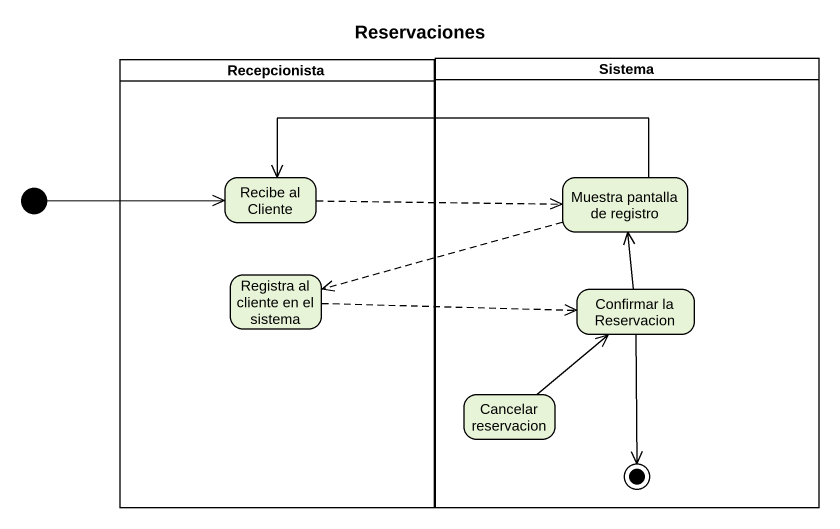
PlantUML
@startuml
title Reservaciones
hide empty description
state Recepcionista <<partition>> {
  state "Recibe al Cliente" as Recibe_al_Cliente
  state "Registra al cliente en el sistema" as Registra_al_cliente_en_el
}
state Sistema <<partition>> {
  state "Muestra pantalla de registro" as Muestra_pantalla_de_registro
  state "Confirmar la Reservacion" as Confirmar_la_Reservacion
  state "Cancelar reservacion" as Cancelar_reservacion
  Confirmar_la_Reservacion --> [*]
}
state initial1 <<start>>
initial1 -right-> Recibe_al_Cliente
Recibe_al_Cliente -right[dashed]-> Muestra_pantalla_de_registro
Muestra_pantalla_de_registro -left-> Recibe_al_Cliente
Muestra_pantalla_de_registro -left[dashed]-> Registra_al_cliente_en_el
Registra_al_cliente_en_el -right[dashed]-> Confirmar_la_Reservacion
Confirmar_la_Reservacion -up-> Muestra_pantalla_de_registro
Cancelar_reservacion -up-> Confirmar_la_Reservacion
@enduml
